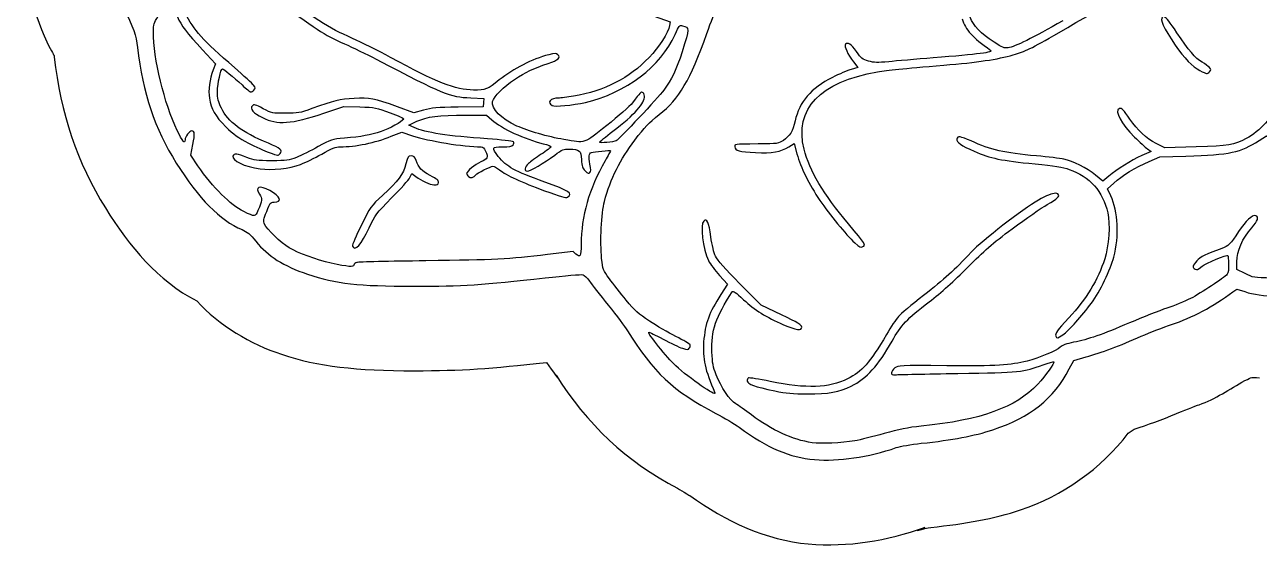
# Model space of a CAD drawing. Extents: x 3 to 173, y 187 to 306.
# Drawn here: x 2.95 to 18.3, y 187.01 to 193.51 of the extents above; entities that cross this region are included whole.
import ezdxf

# ---------------------------------------------------------------- set-up
doc = ezdxf.new("R2010")
doc.units = 0
doc.layers.add('Layer_1', color=7, linetype='CONTINUOUS')

msp = doc.modelspace()

# ---------------------------------------------------------------- linework, layer by layer
at = {"layer": 'Layer_1', "color": 7}
for points in [[(10.773965, 193.616669), (10.975612, 193.543864), (10.966974, 193.498621)], [(5.158671, 193.195836), (5.318756, 193.024725), (5.289538, 192.94822)], [(13.252192, 193.048279), (13.306926, 192.977122), (13.225444, 192.95367)], [(8.492883, 192.600285), (8.656671, 192.592891), (8.652142, 192.540242), (8.647211, 192.487594), (8.336509, 192.483897)], [(6.667361, 192.409858), (6.915924, 192.493766), (7.114691, 192.48719)], [(7.906877, 192.447699), (7.787536, 192.415616), (7.580949, 192.489242)], [(8.440621, 192.384368), (8.688359, 192.38465), (8.755849, 192.325008)], [(7.789997, 192.229713), (7.722918, 192.259739), (7.823742, 192.307863)], [(7.50564, 192.121958), (7.637329, 192.174607), (7.771074, 192.129358)], [(18.296273, 192.068443), (18.389277, 192.128497), (18.473228, 192.063507)], [(5.101073, 191.7549), (5.010948, 191.886932), (5.038109, 192.021024)], [(5.985838, 191.920333), (5.986261, 191.920333)], [(12.447248, 191.989124), (12.514327, 192.031901), (12.55013, 191.902747)], [(16.908196, 191.966005), (16.953463, 191.934334), (16.837413, 191.880864)], [(17.516019, 191.989441), (17.123013, 191.976289), (17.016838, 192.032228)], [(16.928361, 191.809307), (17.06087, 191.866479), (17.386389, 191.876357)], [(7.736519, 191.608559), (7.761622, 191.657914), (7.810594, 191.621719)], [(16.427532, 191.6242), (16.355927, 191.564558), (16.264157, 191.638596)], [(16.453048, 191.381946), (16.413542, 191.467911), (16.490085, 191.538658)], [(9.801117, 190.655864), (9.76696, 190.687947), (9.449674, 190.650516)], [(18.123791, 190.413664), (18.022142, 190.465079), (18.022142, 190.560916)], [(11.58752, 190.389825), (11.68711, 190.280825), (11.602747, 190.151671)], [(12.357486, 189.901177), (12.103984, 190.022515), (11.837317, 190.290697)], [(17.972402, 190.187167), (18.019315, 190.221719), (18.118081, 190.188812)], [(15.936583, 189.227145), (15.992139, 189.334091), (16.145637, 189.376867)], [(16.669528, 188.428397), (16.743192, 188.476934)]]:
    msp.add_lwpolyline(points, dxfattribs=at)
for points in [[(7.753392, 191.87715)], [(15.76538, 191.413586)]]:
    msp.add_lwpolyline(points, close=True, dxfattribs=at)
for points in [[(2.998637, 194.622831), (2.94668, 194.177653), (3.032791, 193.688703), (3.221272, 193.298791)], [(7.021267, 193.340252), (6.699939, 193.481307), (6.611934, 193.539216), (5.893685, 194.083916)], [(15.809414, 193.414759), (16.399458, 193.756516), (16.728021, 193.929018), (17.161689, 194.125109)], [(11.428677, 193.399888), (11.541122, 193.71578), (11.585173, 193.803215), (11.702753, 193.942828)], [(6.010148, 193.869622), (6.583871, 193.439428), (6.657692, 193.391027), (6.923323, 193.272795)], [(4.159947, 193.755779), (4.306534, 193.452548), (4.331414, 193.38339), (4.349661, 193.225588)], [(4.547158, 193.422393), (4.547158, 193.516339), (4.552088, 193.53174), (4.607653, 193.614888)], [(4.847558, 193.607976), (4.892046, 193.497678), (4.95869, 193.40947), (5.158671, 193.195836)], [(5.554974, 192.976194), (5.156679, 193.321027), (5.052228, 193.437212), (4.941389, 193.656928)], [(17.274432, 193.410895), (17.185337, 193.544951), (17.146507, 193.596163), (17.120108, 193.60586)], [(10.966974, 193.498621), (10.950413, 193.413015), (10.830475, 193.226449), (10.711827, 193.102107)], [(11.035287, 193.389624), (11.083892, 193.49828), (11.090371, 193.506478), (11.12541, 193.4978)], [(11.12541, 193.4978), (11.216939, 193.475137), (11.217202, 193.470368), (11.122122, 193.172446)], [(14.604467, 193.582181), (14.64655, 193.444609), (14.727253, 193.355707), (14.960025, 193.191019)], [(15.000775, 193.292954), (14.834605, 193.40161), (14.744762, 193.495886), (14.704476, 193.603503)], [(15.854692, 193.558669), (15.483184, 193.344959), (15.258736, 193.233626), (15.178554, 193.223031)], [(17.096263, 193.603396), (17.057949, 193.579718), (17.105912, 193.474982), (17.254702, 193.257064)], [(3.221272, 193.298791), (3.288481, 193.15976), (3.308544, 193.131585), (3.313864, 193.128094)], [(4.843046, 192.19419), (4.683105, 192.527263), (4.547158, 193.091002), (4.547158, 193.422393)], [(7.495345, 193.103744), (7.345286, 193.185275), (7.132054, 193.291617), (7.021267, 193.340252)], [(9.919228, 192.543948), (10.4239, 192.660929), (10.855445, 192.98783), (11.035287, 193.389624)], [(10.835667, 192.390919), (11.091342, 192.594816), (11.219695, 192.812796), (11.428677, 193.399888)], [(15.237805, 193.134238), (15.397721, 193.180596), (15.446747, 193.204698), (15.809414, 193.414759)], [(17.58966, 193.043176), (17.503405, 193.093697), (17.422189, 193.188575), (17.274432, 193.410895)], [(4.349661, 193.225588), (4.415235, 192.658688), (4.564542, 192.213683), (4.831558, 191.78926)], [(6.923323, 193.272795), (7.02522, 193.227442), (7.202458, 193.141187), (7.317153, 193.081121)], [(9.576431, 193.136671), (9.556455, 193.156624), (9.543616, 193.156539), (9.463672, 193.135824)], [(11.122122, 193.172446), (11.052279, 192.953613), (10.989745, 192.823308), (10.894137, 192.695315)], [(13.153839, 193.266282), (13.133844, 193.2463), (13.181689, 193.140097), (13.252192, 193.048279)], [(13.290053, 193.176202), (13.225518, 193.26868), (13.183801, 193.296228), (13.153839, 193.266282)], [(13.439849, 193.05733), (13.363929, 193.0794), (13.34964, 193.090824), (13.290053, 193.176202)], [(14.960025, 193.191019), (14.995821, 193.165703), (14.816695, 193.142222), (14.243559, 193.096824)], [(15.178554, 193.223031), (15.126684, 193.216201), (15.105093, 193.224724), (15.000775, 193.292954)], [(17.254702, 193.257064), (17.369757, 193.088555), (17.465262, 192.989856), (17.561287, 192.939937)], [(3.313864, 193.128094), (3.312284, 193.12753), (3.310887, 193.12451), (3.313046, 193.105883)], [(3.313046, 193.105883), (3.392349, 192.420287), (3.600221, 191.785312), (3.949676, 191.229854)], [(7.317153, 193.081121), (8.158729, 192.640383), (8.228333, 192.611975), (8.492883, 192.600285)], [(8.526216, 192.696949), (8.305946, 192.698078), (8.070945, 192.791005), (7.495345, 193.103744)], [(9.463672, 193.135824), (9.256424, 193.082149), (9.02526, 192.964451), (8.848854, 192.8224)], [(9.038978, 192.830237), (9.177084, 192.921863), (9.270345, 192.965921), (9.455853, 193.027671)], [(9.455853, 193.027671), (9.5859, 193.070961), (9.615461, 193.097659), (9.576431, 193.136671)], [(10.711827, 193.102107), (10.464002, 192.842387), (10.162421, 192.687966), (9.770669, 192.620041)], [(13.692526, 193.049936), (13.547785, 193.035599), (13.511838, 193.036445), (13.439849, 193.05733)], [(13.55096, 192.921999), (13.694277, 192.9461), (13.842864, 192.961216), (14.376892, 193.006318)], [(14.243559, 193.096824), (14.033409, 193.080201), (13.785402, 193.059139), (13.692526, 193.049936)], [(14.376892, 193.006318), (14.794888, 193.041621), (15.047685, 193.079126), (15.237805, 193.134238)], [(17.679783, 192.976953), (17.665667, 192.99256), (17.625125, 193.022411), (17.58966, 193.043176)], [(5.289538, 192.94822), (5.245765, 192.833079), (5.227497, 192.692806), (5.243447, 192.594895)], [(5.34428, 192.678816), (5.344901, 192.778438), (5.38464, 192.960161), (5.406009, 192.960161)], [(5.406009, 192.960161), (5.419389, 192.960161), (5.539212, 192.861931), (5.649632, 192.759845)], [(5.794072, 192.756549), (5.779323, 192.776333), (5.671688, 192.875144), (5.554974, 192.976194)], [(12.639431, 191.960332), (12.513562, 192.461085), (12.836671, 192.801868), (13.55096, 192.921999)], [(12.990461, 192.853306), (12.725656, 192.720805), (12.580203, 192.551162), (12.526261, 192.312421)], [(13.225444, 192.95367), (13.180697, 192.940687), (13.074852, 192.895532), (12.990461, 192.853306)], [(17.561287, 192.939937), (17.650793, 192.893401), (17.649798, 192.893489), (17.68063, 192.924302)], [(17.68063, 192.924302), (17.703332, 192.946908), (17.703473, 192.950802), (17.679783, 192.976953)], [(5.649632, 192.759845), (5.701526, 192.71187), (5.750333, 192.672647), (5.758276, 192.672647)], [(5.758276, 192.672647), (5.766221, 192.672647), (5.783704, 192.683258), (5.796959, 192.696495)], [(5.796959, 192.696495), (5.818986, 192.718508), (5.818571, 192.723644), (5.794072, 192.756549)], [(8.848854, 192.8224), (8.701517, 192.703753), (8.681397, 192.696105), (8.526216, 192.696949)], [(8.766137, 192.555065), (8.781645, 192.616866), (8.905745, 192.741842), (9.038978, 192.830237)], [(10.894137, 192.695315), (10.826262, 192.604445), (10.337283, 192.083389), (10.302775, 192.065175)], [(5.243447, 192.594895), (5.265836, 192.457396), (5.314852, 192.372616), (5.447975, 192.240748)], [(5.39284, 192.471922), (5.351075, 192.556718), (5.343858, 192.587808), (5.34428, 192.678816)], [(7.042262, 192.592484), (6.865528, 192.583623), (6.795369, 192.56683), (6.517565, 192.465798)], [(7.580949, 192.489242), (7.289929, 192.592885), (7.23955, 192.602359), (7.042262, 192.592484)], [(9.066962, 192.249455), (8.870344, 192.338561), (8.744017, 192.466983), (8.766137, 192.555065)], [(9.584247, 192.597011), (9.486627, 192.597011), (9.437953, 192.541244), (9.50441, 192.505696)], [(9.50441, 192.505696), (9.5402, 192.486561), (9.758071, 192.506542), (9.919228, 192.543948)], [(9.770669, 192.620041), (9.696631, 192.6072), (9.612881, 192.597011), (9.584247, 192.597011)], [(10.504422, 192.539432), (10.469715, 192.494853), (10.32805, 192.369193), (10.185077, 192.255621)], [(10.260799, 192.184465), (10.532879, 192.391754), (10.662882, 192.536715), (10.652983, 192.620876)], [(10.629937, 192.668589), (10.610867, 192.674854), (10.605324, 192.668871), (10.504422, 192.539432)], [(10.652983, 192.620876), (10.650274, 192.643877), (10.639962, 192.665303), (10.629937, 192.668589)], [(18.534545, 192.555415), (18.465723, 192.362832), (18.309992, 192.181702), (18.137834, 192.093916)], [(5.977207, 192.034277), (5.642839, 192.175718), (5.477938, 192.299151), (5.39284, 192.471922)], [(5.778466, 192.500759), (5.742063, 192.464375), (5.787274, 192.41053), (5.903158, 192.353507)], [(5.912212, 192.465386), (5.812816, 192.517396), (5.799135, 192.521421), (5.778466, 192.500759)], [(5.903158, 192.353507), (6.091683, 192.260744), (6.263453, 192.273477), (6.667361, 192.409858)], [(6.190814, 192.407801), (6.025749, 192.407668), (6.021486, 192.408083), (5.912212, 192.465386)], [(6.517565, 192.465798), (6.369251, 192.411859), (6.347032, 192.407922), (6.190814, 192.407801)], [(7.114691, 192.48719), (7.303553, 192.481094), (7.322347, 192.477454), (7.491237, 192.415621)], [(7.491237, 192.415621), (7.589042, 192.379824), (7.665303, 192.344219), (7.660373, 192.336238)], [(7.823742, 192.307863), (7.947114, 192.366698), (8.087186, 192.383948), (8.440621, 192.384368)], [(8.336509, 192.483897), (8.074688, 192.480679), (8.007318, 192.47495), (7.906877, 192.447699)], [(10.532784, 192.072555), (10.660711, 192.240632), (10.703149, 192.285238), (10.835667, 192.390919)], [(16.55922, 192.465758), (16.494756, 192.441036), (16.583285, 192.274536), (16.747701, 192.111615)], [(16.691732, 192.333726), (16.612264, 192.451148), (16.587117, 192.476457), (16.55922, 192.465758)], [(5.447975, 192.240748), (5.54566, 192.143988), (5.602027, 192.102981), (5.728224, 192.037557)], [(7.660373, 192.336238), (7.639514, 192.302507), (7.482242, 192.215898), (7.379302, 192.18158)], [(8.701528, 192.089864), (8.212541, 192.124151), (7.927119, 192.168115), (7.789997, 192.229713)], [(8.755849, 192.325008), (8.876897, 192.218512), (9.165414, 192.084733), (9.393713, 192.029268)], [(9.652974, 192.081222), (9.451436, 192.115868), (9.207375, 192.185819), (9.066962, 192.249455)], [(10.185077, 192.255621), (9.892322, 192.023073), (9.926334, 192.034232), (9.652974, 192.081222)], [(12.526261, 192.312421), (12.496508, 192.180736), (12.46296, 192.124823), (12.381404, 192.070977)], [(17.016838, 192.032228), (16.89405, 192.096719), (16.781575, 192.200966), (16.691732, 192.333726)], [(4.941399, 192.079433), (4.941399, 192.019012), (4.908943, 192.056968), (4.843046, 192.19419)], [(5.02494, 192.187608), (4.997395, 192.187608), (4.941399, 192.115058), (4.941399, 192.079433)], [(5.038109, 192.021024), (5.065467, 192.156299), (5.063136, 192.187608), (5.02494, 192.187608)], [(6.92333, 192.098494), (6.762192, 192.084665), (6.758416, 192.083254), (6.597402, 191.992785)], [(6.868185, 191.990744), (7.06427, 191.990744), (7.30129, 192.039704), (7.50564, 192.121958)], [(7.379302, 192.18158), (7.243326, 192.136247), (7.135514, 192.116689), (6.92333, 192.098494)], [(7.771074, 192.129358), (7.969358, 192.061746), (8.401985, 191.991165), (8.621698, 191.990744)], [(9.02334, 192.053259), (9.014829, 192.061754), (8.87002, 192.078039), (8.701528, 192.089864)], [(10.095365, 192.047084), (10.095575, 192.053745), (10.170201, 192.115441), (10.260799, 192.184465)], [(10.155827, 191.309147), (10.235248, 191.599387), (10.35061, 191.833211), (10.532784, 192.072555)], [(12.381404, 192.070977), (12.318228, 192.029273), (12.313948, 192.028658), (12.066176, 192.026553)], [(14.53904, 192.086121), (14.533497, 192.047172), (14.590108, 192.007822), (14.755915, 191.935166)], [(14.715174, 192.063487), (14.581174, 192.124351), (14.54515, 192.12909), (14.53904, 192.086121)], [(16.747701, 192.111615), (16.810971, 192.048916), (16.883207, 191.983378), (16.908196, 191.966005)], [(18.137834, 192.093916), (17.975459, 192.011118), (17.929811, 192.003255), (17.516019, 191.989441)], [(5.728224, 192.037557), (5.815046, 191.992548), (5.930965, 191.939724), (5.985838, 191.920333)], [(6.123299, 191.907181), (6.156084, 191.946664), (6.129872, 191.969699), (5.977207, 192.034277)], [(5.986261, 191.920333), (6.104532, 191.878603), (6.099907, 191.878996), (6.123299, 191.907181)], [(6.597402, 191.992785), (6.507816, 191.942459), (6.386619, 191.882591), (6.328263, 191.859517)], [(6.6402, 191.900668), (6.769208, 191.973151), (6.814098, 191.990744), (6.868185, 191.990744)], [(8.678488, 191.938508), (8.713344, 191.855128), (8.707291, 191.840695), (8.619639, 191.801949)], [(8.621698, 191.990744), (8.647148, 191.990708), (8.662475, 191.976831), (8.678488, 191.938508)], [(8.836513, 191.87227), (8.750183, 191.981442), (8.754123, 191.99073), (8.887954, 191.99073)], [(8.887954, 191.99073), (8.970228, 191.99073), (9.004967, 191.996996), (9.019231, 192.014183)], [(9.019231, 192.014183), (9.032442, 192.030072), (9.033853, 192.042727), (9.02334, 192.053259)], [(9.494949, 191.988961), (9.49025, 191.981369), (9.43429, 191.940308), (9.370256, 191.897648)], [(9.393713, 192.029268), (9.454098, 192.014592), (9.499627, 191.996541), (9.494949, 191.988961)], [(9.538163, 191.887776), (9.633033, 191.958069), (9.649329, 191.965017), (9.716766, 191.962638)], [(9.716766, 191.962638), (9.849615, 191.957953), (9.862974, 191.946551), (9.870264, 191.832248)], [(9.976438, 191.776724), (9.957222, 191.86977), (9.962533, 191.907365), (9.99618, 191.920273)], [(9.99618, 191.920273), (10.024816, 191.931252), (10.23116, 191.950392), (10.23116, 191.942061)], [(10.302775, 192.065175), (10.27299, 192.049427), (10.094943, 192.033913), (10.095365, 192.047084)], [(10.23116, 191.942061), (10.23116, 191.938251), (10.200828, 191.881781), (10.163671, 191.81661)], [(12.066176, 192.026553), (11.754296, 192.024013), (11.777284, 192.026736), (11.777284, 191.990358)], [(11.777284, 191.990358), (11.777284, 191.94505), (11.837081, 191.928486), (12.0349, 191.919201)], [(12.0349, 191.919201), (12.240074, 191.909577), (12.351371, 191.928373), (12.447248, 191.989124)], [(13.189229, 191.033218), (12.878126, 191.404137), (12.706405, 191.693875), (12.639431, 191.960332)], [(15.528761, 191.87757), (15.121899, 191.914474), (14.964635, 191.950178), (14.715174, 192.063487)], [(14.755915, 191.935166), (14.959907, 191.845775), (15.083159, 191.820319), (15.512712, 191.778454)], [(17.386389, 191.876357), (17.940763, 191.893093), (18.065955, 191.919658), (18.296273, 192.068443)], [(4.831558, 191.78926), (5.114675, 191.33924), (5.370687, 191.080406), (5.650905, 190.96045)], [(5.536899, 191.874754), (5.516186, 191.820785), (5.681117, 191.74378), (5.875173, 191.716805)], [(5.708917, 191.858695), (5.588683, 191.906292), (5.550343, 191.909772), (5.536899, 191.874754)], [(6.017563, 191.817562), (5.830488, 191.817562), (5.804104, 191.821005), (5.708917, 191.858695)], [(5.875173, 191.716805), (6.021954, 191.696401), (6.24042, 191.720446), (6.377236, 191.771923)], [(6.328263, 191.859517), (6.230814, 191.820965), (6.205498, 191.817562), (6.017563, 191.817562)], [(6.377236, 191.771923), (6.433641, 191.793146), (6.551935, 191.851081), (6.6402, 191.900668)], [(7.686724, 191.778022), (7.654784, 191.651197), (7.592639, 191.566945), (7.39989, 191.388914)], [(7.753392, 191.87715), (7.714364, 191.87715), (7.709968, 191.870292), (7.686724, 191.778022)], [(7.814708, 191.821623), (7.798842, 191.867394), (7.788084, 191.87715), (7.753392, 191.87715)], [(7.989608, 191.634882), (7.879771, 191.692571), (7.847458, 191.727075), (7.814708, 191.821623)], [(8.619639, 191.801949), (8.543506, 191.768297), (8.442684, 191.686142), (8.442684, 191.657575)], [(9.41512, 191.551852), (9.03542, 191.687178), (8.941643, 191.739335), (8.836513, 191.87227)], [(9.211819, 191.781245), (9.164348, 191.737227), (9.15655, 191.687875), (9.197008, 191.687875)], [(9.197008, 191.687875), (9.231885, 191.687875), (9.405954, 191.789816), (9.538163, 191.887776)], [(9.370256, 191.897648), (9.306222, 191.854987), (9.234743, 191.802505), (9.211819, 191.781245)], [(10.163671, 191.81661), (9.962603, 191.463957), (9.867372, 191.130046), (9.867372, 190.776382)], [(9.870264, 191.832248), (9.875572, 191.748725), (9.883139, 191.725599), (9.917179, 191.691578)], [(9.976438, 191.669367), (9.990852, 191.683788), (9.990871, 191.706874), (9.976438, 191.776724)], [(12.55013, 191.902747), (12.596077, 191.736298), (12.700242, 191.524197), (12.834905, 191.324017)], [(15.512712, 191.778454), (15.748975, 191.755425), (15.857594, 191.738043), (15.936583, 191.710585)], [(15.869915, 191.837261), (15.824063, 191.846461), (15.670485, 191.864721), (15.528761, 191.87757)], [(16.264157, 191.638596), (16.152354, 191.729014), (15.981987, 191.814782), (15.869915, 191.837261)], [(16.837413, 191.880864), (16.704962, 191.819698), (16.532274, 191.711548), (16.427532, 191.6242)], [(16.490085, 191.538658), (16.590419, 191.631303), (16.763683, 191.738345), (16.928361, 191.809307)], [(5.671447, 191.18522), (5.505649, 191.265461), (5.285321, 191.485313), (5.101073, 191.7549)], [(7.509769, 191.354361), (7.620623, 191.46685), (7.722655, 191.581291), (7.736519, 191.608559)], [(7.810594, 191.621719), (7.884706, 191.566195), (7.980229, 191.522078), (8.036109, 191.517655)], [(8.091254, 191.546448), (8.095089, 191.573343), (8.076736, 191.589117), (7.989608, 191.634882)], [(8.442684, 191.657575), (8.442684, 191.650492), (8.45347, 191.634038), (8.466551, 191.620968)], [(8.466551, 191.620968), (8.490772, 191.596754), (8.53473, 191.607281), (8.556677, 191.642756)], [(8.556677, 191.642756), (8.569992, 191.664289), (8.739728, 191.748462), (8.769847, 191.748462)], [(8.769847, 191.748462), (8.783479, 191.748462), (8.819305, 191.72882), (8.849682, 191.704865)], [(8.849682, 191.704865), (8.937846, 191.635387), (9.127496, 191.547661), (9.410592, 191.44491)], [(9.917179, 191.691578), (9.949115, 191.659647), (9.962005, 191.654959), (9.976438, 191.669367)], [(15.936583, 191.710585), (16.188961, 191.622859), (16.356933, 191.433378), (16.415598, 191.170931)], [(5.994914, 191.44682), (5.871047, 191.517994), (5.800272, 191.492125), (5.868164, 191.400344)], [(8.036109, 191.517655), (8.077579, 191.514381), (8.087398, 191.519349), (8.091254, 191.546448)], [(9.697837, 191.36429), (9.769629, 191.409553), (9.717705, 191.444012), (9.41512, 191.551852)], [(5.868164, 191.400344), (5.90388, 191.352053), (5.900827, 191.322558), (5.847579, 191.198795)], [(5.95582, 191.18769), (5.997781, 191.295019), (6.002992, 191.301386), (6.048413, 191.302859)], [(6.048413, 191.302859), (6.153679, 191.306161), (6.130258, 191.369046), (5.994914, 191.44682)], [(7.39989, 191.388914), (7.249171, 191.249702), (7.247968, 191.247854), (7.131575, 191.01379)], [(7.230341, 190.983352), (7.305104, 191.143615), (7.315915, 191.15765), (7.509769, 191.354361)], [(9.410592, 191.44491), (9.605522, 191.374162), (9.680075, 191.353086), (9.697837, 191.36429)], [(10.12167, 190.601263), (10.100091, 190.806148), (10.117665, 191.16972), (10.155827, 191.309147)], [(12.834905, 191.324017), (12.954271, 191.146584), (13.160495, 190.896366), (13.268241, 190.797529)], [(15.553864, 191.327624), (15.360903, 191.216753), (14.848019, 190.820487), (14.718054, 190.681854)], [(15.765389, 191.413591), (15.72398, 191.413027), (15.650584, 191.383199), (15.553864, 191.327624)], [(15.66332, 191.272097), (15.791283, 191.34331), (15.824096, 191.375881), (15.795832, 191.404131)], [(15.795832, 191.404131), (15.789511, 191.410481), (15.779187, 191.413783), (15.76538, 191.413586)], [(16.49132, 190.619771), (16.560139, 190.880121), (16.545053, 191.182093), (16.453048, 191.381946)], [(3.949676, 191.229854), (4.255224, 190.744177), (4.601482, 190.329107), (5.085488, 190.07281)], [(5.847579, 191.198795), (5.812423, 191.117078), (5.81232, 191.117046), (5.671447, 191.18522)], [(5.929892, 191.028508), (5.913583, 191.06851), (5.916724, 191.087684), (5.95582, 191.18769)], [(15.228338, 190.972244), (15.396454, 191.097539), (15.592124, 191.232473), (15.66332, 191.272097)], [(16.415598, 191.170931), (16.446767, 191.031485), (16.428682, 190.752991), (16.37815, 190.59714)], [(18.254655, 191.133475), (18.214807, 191.148771), (18.129534, 191.069605), (18.042719, 190.936452)], [(6.236067, 190.734415), (6.131184, 190.796939), (5.955489, 190.965713), (5.929892, 191.028508)], [(7.131575, 191.01379), (7.067277, 190.88449), (7.01854, 190.76842), (7.023344, 190.755892)], [(11.391633, 191.067271), (11.342721, 191.026699), (11.379687, 190.719672), (11.450893, 190.574508)], [(11.4797, 190.871482), (11.453995, 191.054438), (11.432773, 191.101392), (11.391633, 191.067271)], [(13.369066, 190.748583), (13.409159, 190.770032), (13.40765, 190.772797), (13.189229, 191.033218)], [(18.206506, 190.984165), (18.283201, 191.071764), (18.297718, 191.116965), (18.254655, 191.133475)], [(5.650905, 190.96045), (5.713663, 190.933582), (5.751132, 190.901877), (5.821276, 190.816076)], [(7.023344, 190.755892), (7.051151, 190.683466), (7.131998, 190.772543), (7.230341, 190.983352)], [(11.537314, 190.629214), (11.517655, 190.670356), (11.493943, 190.770054), (11.4797, 190.871482)], [(14.672367, 190.491001), (14.877879, 190.699211), (14.977165, 190.785049), (15.228338, 190.972244)], [(18.042719, 190.936452), (17.938331, 190.776342), (17.919569, 190.757699), (17.832018, 190.72668)], [(18.022142, 190.560916), (18.022142, 190.696098), (18.089811, 190.850877), (18.206506, 190.984165)], [(5.821276, 190.816076), (5.975459, 190.627484), (6.165497, 190.506196), (6.462434, 190.407636)], [(6.75994, 190.54315), (6.568505, 190.58578), (6.354654, 190.663721), (6.236067, 190.734415)], [(9.867372, 190.776382), (9.867372, 190.63128), (9.853992, 190.606221), (9.801117, 190.655864)], [(13.268241, 190.797529), (13.328232, 190.742526), (13.343319, 190.73481), (13.369066, 190.748583)], [(17.832018, 190.72668), (17.641076, 190.659022), (17.565382, 190.621247), (17.52214, 190.572022)], [(7.040189, 190.520121), (7.039766, 190.491309), (6.964705, 190.497543), (6.75994, 190.54315)], [(7.078461, 190.551792), (7.057602, 190.54626), (7.040364, 190.532008), (7.040189, 190.520121)], [(7.934845, 190.572366), (7.484668, 190.566524), (7.099299, 190.557324), (7.078461, 190.551792)], [(9.449674, 190.650516), (8.950059, 190.591334), (8.805206, 190.583655), (7.934845, 190.572366)], [(10.217967, 190.349125), (10.138707, 190.458343), (10.135977, 190.465412), (10.12167, 190.601263)], [(11.450893, 190.574508), (11.471394, 190.532697), (11.532795, 190.449684), (11.58752, 190.389825)], [(11.837317, 190.290697), (11.659201, 190.46986), (11.559632, 190.582498), (11.537314, 190.629214)], [(14.718054, 190.681854), (14.499409, 190.448631), (14.390253, 190.349227), (14.125457, 190.141379)], [(16.37815, 190.59714), (16.293385, 190.335745), (16.147911, 190.096929), (15.931645, 189.864169)], [(16.211481, 190.044743), (16.319992, 190.194818), (16.449095, 190.460019), (16.49132, 190.619771)], [(17.52214, 190.572022), (17.47127, 190.514113), (17.465008, 190.483311), (17.500742, 190.469603)], [(17.588807, 190.504977), (17.636983, 190.543244), (17.896966, 190.651481), (17.909797, 190.638657)], [(17.909797, 190.638657), (17.912337, 190.636117), (17.915718, 190.588659), (17.917615, 190.532948)], [(6.462434, 190.407636), (6.827231, 190.286548), (7.08813, 190.256892), (7.783432, 190.256681)], [(9.420483, 190.360745), (9.662246, 190.388233), (9.873778, 190.405948), (9.890444, 190.399818)], [(9.890444, 190.399818), (9.907109, 190.393694), (9.942493, 190.357595), (9.969457, 190.320026)], [(14.192939, 190.061581), (14.348943, 190.18137), (14.502175, 190.318575), (14.672367, 190.491001)], [(17.899917, 190.406259), (17.861291, 190.359743), (17.576585, 190.170705), (17.445179, 190.104351)], [(17.500742, 190.469603), (17.532665, 190.457355), (17.52604, 190.455125), (17.588807, 190.504977)], [(17.917615, 190.532948), (17.919816, 190.464859), (17.913991, 190.423212), (17.899917, 190.406259)], [(18.460831, 190.356901), (18.227266, 190.362122), (18.224281, 190.362658), (18.123791, 190.413664)], [(7.783432, 190.256681), (8.397088, 190.256472), (8.635743, 190.271526), (9.420483, 190.360745)], [(9.969457, 190.320026), (9.996418, 190.282453), (10.102184, 190.147023), (10.204439, 190.018937)], [(10.427022, 190.082589), (10.356838, 190.167442), (10.262814, 190.287327), (10.217967, 190.349125)], [(5.085488, 190.07281), (5.365957, 189.766836), (5.757842, 189.536275), (6.140229, 189.409351)], [(10.714678, 189.822637), (10.580535, 189.911187), (10.534145, 189.95308), (10.427022, 190.082589)], [(11.602747, 190.151671), (11.458524, 189.930525), (11.408571, 189.791706), (11.389988, 189.56266)], [(11.492869, 189.438442), (11.481913, 189.701572), (11.5409, 189.87651), (11.745546, 190.187045)], [(11.745546, 190.187045), (11.756883, 190.204261), (11.786173, 190.183546), (11.887112, 190.088327)], [(11.887112, 190.088327), (12.023193, 189.959958), (12.163775, 189.87219), (12.383823, 189.777371)], [(14.125457, 190.141379), (13.97871, 190.026193), (13.837283, 189.907939), (13.811463, 189.878545)], [(17.445179, 190.104351), (17.373627, 190.068224), (17.240306, 190.013724), (17.149293, 189.983422)], [(17.209845, 189.780784), (17.465885, 189.865721), (17.723079, 190.002926), (17.972402, 190.187167)], [(18.118081, 190.188812), (18.339111, 190.115299), (18.622116, 190.119168), (19.197103, 190.20281)], [(10.204439, 190.018937), (10.306697, 189.890853), (10.413716, 189.748763), (10.441889, 189.703043)], [(13.732852, 189.573345), (13.842784, 189.770324), (13.918606, 189.850933), (14.192939, 190.061581)], [(15.856747, 189.651523), (15.930092, 189.702323), (16.100494, 189.891248), (16.211481, 190.044743)], [(17.149293, 189.983422), (17.058279, 189.953123), (16.850576, 189.871126), (16.68756, 189.801208)], [(11.045134, 189.630551), (10.951142, 189.678148), (10.802566, 189.764621), (10.714678, 189.822637)], [(12.610985, 189.748988), (12.610985, 189.773937), (12.562624, 189.80302), (12.357486, 189.901177)], [(12.383823, 189.777371), (12.540119, 189.710019), (12.610985, 189.700937), (12.610985, 189.748988)], [(13.811463, 189.878545), (13.785643, 189.849152), (13.71906, 189.748303), (13.663313, 189.654376)], [(15.931645, 189.864169), (15.783338, 189.704552), (15.757125, 189.667152), (15.769915, 189.633828)], [(16.68756, 189.801208), (16.345487, 189.654492), (16.172244, 189.594192), (15.991258, 189.558528)], [(16.832474, 189.63394), (16.94004, 189.68152), (17.109837, 189.747608), (17.209845, 189.780784)], [(10.441889, 189.703043), (10.759921, 189.186946), (11.011587, 188.951541), (11.54231, 188.674743)], [(11.043072, 189.266922), (10.936158, 189.365389), (10.691399, 189.66814), (10.706443, 189.683177)], [(10.706443, 189.683177), (10.710174, 189.686902), (10.790372, 189.648986), (10.885046, 189.598857)], [(11.222913, 189.526487), (11.219204, 189.536083), (11.139127, 189.582954), (11.045134, 189.630551)], [(13.663313, 189.654376), (13.45203, 189.298398), (13.360879, 189.19471), (13.180594, 189.105674)], [(15.769915, 189.633828), (15.781271, 189.604222), (15.791321, 189.606198), (15.856747, 189.651523)], [(16.145637, 189.376867), (16.33081, 189.428435), (16.569136, 189.517462), (16.832474, 189.63394)], [(10.885046, 189.598857), (10.979723, 189.548726), (11.087985, 189.496868), (11.125376, 189.483685)], [(11.125376, 189.483685), (11.187862, 189.461672), (11.19472, 189.461728), (11.211387, 189.484532)], [(11.211387, 189.484532), (11.22129, 189.498163), (11.226621, 189.516883), (11.222913, 189.526487)], [(11.389988, 189.56266), (11.373636, 189.361074), (11.406845, 189.211821), (11.53073, 188.931283)], [(13.225031, 189.013128), (13.419082, 189.109557), (13.561919, 189.267063), (13.732852, 189.573345)], [(15.823357, 189.496831), (15.77609, 189.452627), (15.564721, 189.364396), (15.41183, 189.325311)], [(15.991258, 189.558528), (15.900149, 189.54055), (15.850897, 189.522587), (15.823357, 189.496831)], [(6.140229, 189.409351), (6.59878, 189.257146), (7.067721, 189.205143), (7.792917, 189.204923)], [(7.792917, 189.204923), (8.382364, 189.20472), (8.744817, 189.232073), (9.433669, 189.308166)], [(9.433669, 189.308166), (9.510983, 189.20218), (9.617792, 189.04941), (9.554658, 189.151863)], [(11.545133, 189.155452), (11.507007, 189.252215), (11.498684, 189.2989), (11.492869, 189.438442)], [(15.41183, 189.325311), (15.203779, 189.272132), (15.036779, 189.262398), (14.412233, 189.266905)], [(15.745989, 189.316686), (15.758356, 189.304325), (15.640908, 189.142518), (15.544342, 189.039044)], [(15.612656, 189.278022), (15.682101, 189.303365), (15.741881, 189.32079), (15.745989, 189.316686)], [(9.554658, 189.151863), (9.927818, 188.546304), (10.438145, 188.069182), (11.064958, 187.74227)], [(11.53073, 188.931283), (11.556011, 188.874037), (11.214326, 189.109199), (11.043072, 189.266922)], [(11.789168, 188.792667), (11.718098, 188.834981), (11.605487, 189.002282), (11.545133, 189.155452)], [(13.768196, 189.239332), (13.744554, 189.221777), (13.724985, 189.194642), (13.724985, 189.178868)], [(13.724985, 189.178868), (13.724985, 189.155218), (13.734341, 189.150816), (13.778073, 189.155021)], [(14.412233, 189.266905), (13.821037, 189.271166), (13.810462, 189.270743), (13.768196, 189.239332)], [(13.778073, 189.155021), (13.807251, 189.157843), (14.15534, 189.16504), (14.55133, 189.171079)], [(14.55133, 189.171079), (15.334098, 189.182989), (15.359477, 189.18567), (15.612656, 189.278022)], [(14.988015, 188.47114), (15.452748, 188.62494), (15.744473, 188.857392), (15.936583, 189.227145)], [(11.94725, 189.115546), (11.936399, 189.11151), (11.929487, 189.093759), (11.932016, 189.076061)], [(11.932016, 189.076061), (11.937559, 189.037272), (12.018888, 189.008742), (12.276875, 188.95431)], [(12.216801, 189.071949), (12.079244, 189.100058), (11.958102, 189.11959), (11.94725, 189.115546)], [(13.180594, 189.105674), (12.943511, 188.988589), (12.671454, 188.979064), (12.216801, 189.071949)], [(12.679346, 188.916467), (12.9478, 188.91562), (13.073962, 188.938057), (13.225031, 189.013128)], [(15.544342, 189.039044), (15.271642, 188.746848), (14.841908, 188.591321), (14.096592, 188.515022)], [(17.551429, 188.782544), (17.75436, 188.849859), (17.93107, 188.979603), (18.119334, 189.082806)], [(18.119334, 189.082806), (18.222066, 189.129127), (18.185629, 189.124831), (18.302052, 189.115713)], [(12.276875, 188.95431), (12.416062, 188.924933), (12.498432, 188.917099), (12.679346, 188.916467)], [(11.982998, 188.655699), (11.907423, 188.712685), (11.820111, 188.774241), (11.789168, 188.792667)], [(17.26871, 188.672311), (17.331217, 188.699968), (17.510058, 188.768819), (17.551429, 188.782544)], [(11.54231, 188.674743), (11.642349, 188.622569), (11.772023, 188.545026), (11.830379, 188.502402)], [(12.739792, 188.309779), (12.493668, 188.346558), (12.237919, 188.463483), (11.982998, 188.655699)], [(16.743192, 188.476934), (16.9148, 188.537293), (17.080887, 188.589233), (17.26871, 188.672311)], [(11.830379, 188.502402), (12.188931, 188.240496), (12.455095, 188.126391), (12.770302, 188.099306)], [(13.634038, 188.423297), (13.500651, 188.385178), (13.336943, 188.344453), (13.27025, 188.332809)], [(14.096592, 188.515022), (13.929365, 188.497892), (13.818566, 188.476036), (13.634038, 188.423297)], [(14.095004, 188.302089), (14.491883, 188.343632), (14.751279, 188.392795), (14.988015, 188.47114)], [(15.329188, 187.4729), (15.849861, 187.645214), (16.335982, 187.987769), (16.669528, 188.428397)], [(13.27025, 188.332809), (13.106482, 188.304239), (12.850874, 188.293179), (12.739792, 188.309779)], [(12.770302, 188.099306), (13.063434, 188.074132), (13.442901, 188.129927), (13.784302, 188.248207)], [(13.784302, 188.248207), (13.834554, 188.26562), (13.97044, 188.289053), (14.095004, 188.302089)], [(11.064958, 187.74227), (11.116377, 187.715459), (11.268027, 187.617166), (11.218458, 187.653423)], [(11.218458, 187.653423), (11.659847, 187.33101), (12.173708, 187.095623), (12.690073, 187.051252)], [(14.214777, 187.256136), (14.649999, 187.301693), (14.999308, 187.363731), (15.329188, 187.4729)], [(12.690073, 187.051252), (13.192792, 187.008063), (13.66629, 187.090653), (14.139057, 187.254443)], [(14.139057, 187.254443), (13.912876, 187.176022), (14.141512, 187.248375), (14.214777, 187.256136)]]:
    msp.add_open_spline(points, degree=3, dxfattribs=at)

doc.saveas('drawing.dxf')
